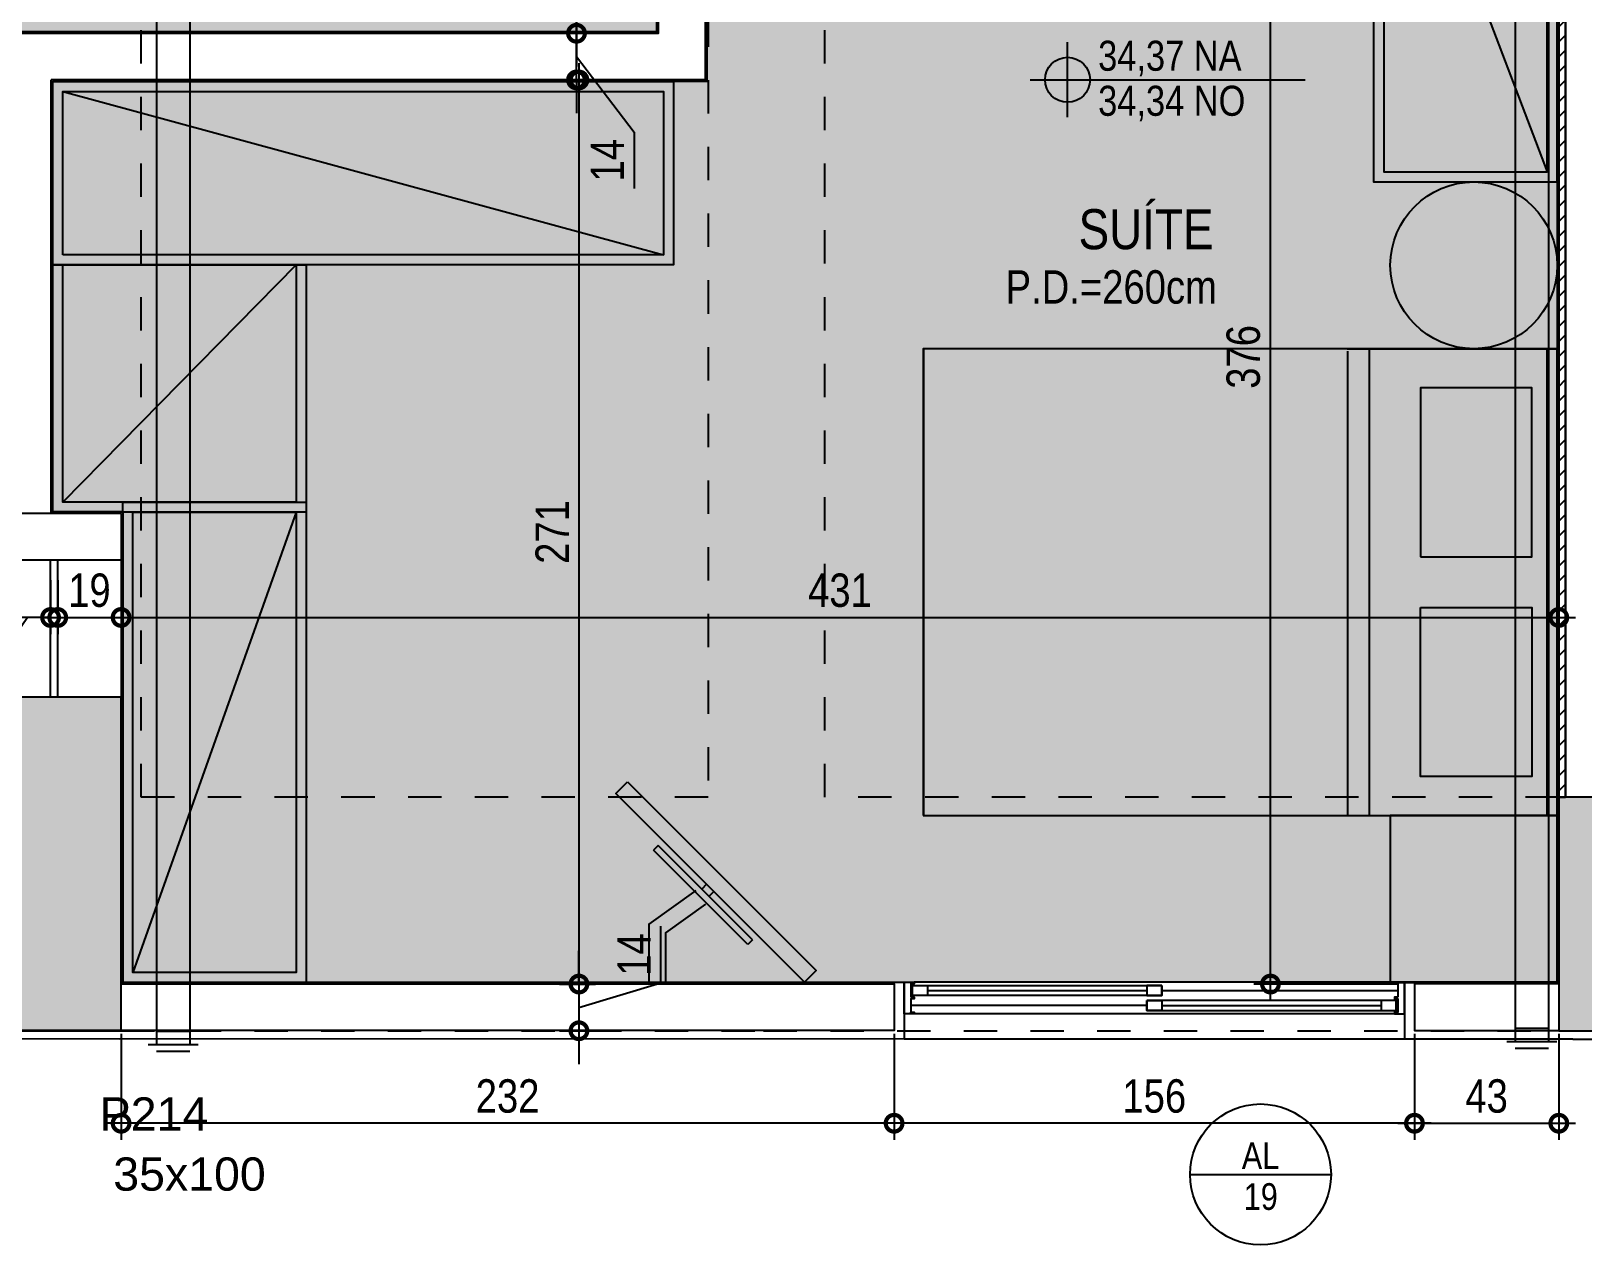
# Model space of a CAD drawing. Header units: metres. Extents: x -23 to 570, y -54 to 184.
# Drawn here: x -4.93 to -0.278, y -3.642 to -0.003 of the extents above; entities that cross this region are included whole.
import ezdxf
from ezdxf.enums import TextEntityAlignment as Align

# ---------------------------------------------------------------- set-up
doc = ezdxf.new("R2010")
doc.units = ezdxf.units.M
doc.header["$PDMODE"] = 35
for name, pattern in [('DASHEDX2', [1.5, 1, -0.5]), ('PUC$0$DASHEDX2', [1.5, 1, -0.5]), ('PUC$0$HIDDEN2', [0.1875, 0.125, -0.0625])]:
    doc.linetypes.add(name, pattern=pattern)
for name, color, linetype in [('1', 232, 'DASHEDX2'), ('12', 232, 'Continuous'), ('4', 2, 'Continuous'), ('9', 232, 'Continuous'), ('ARQ-ALV ACAB', 4, 'Continuous'), ('ARQ-DIM', 2, 'Continuous'), ('ARQ-SIM', 1, 'Continuous'), ('ARQ-TXT', 2, 'Continuous'), ('PUC$0$ARQ-ALV ACAB', 4, 'Continuous'), ('PUC$0$ARQ-ALV OSSO', 5, 'Continuous'), ('PUC$0$ARQ-AUX', 7, 'Continuous'), ('PUC$0$ARQ-AUX1 @ 1', 1, 'Continuous'), ('PUC$0$ARQ-ENCH', 1, 'Continuous'), ('PUC$0$ARQ-MOB', 7, 'Continuous'), ('PUC$0$ARQ-MOB @ 1', 7, 'Continuous'), ('PUC$0$ARQ-PRJ', 7, 'PUC$0$DASHEDX2')]:
    doc.layers.add(name, color=color, linetype=linetype)
doc.layers.add('PUC$0$ARQ-FORRO', color=9, linetype='Continuous', lineweight=5)
doc.styles.add('Adesa', font='ARIALN.TTF')
doc.styles.get("Standard").update_dxf_attribs({"font": 'arial.ttf'})
doc.dimstyles.new('ADESA 1-0050', dxfattribs={"dimtxt": 0.1, "dimasz": 0.1, "dimexe": 0.05, "dimexo": 0.05, "dimgap": 0.03, "dimtad": 1, "dimdec": 1, "dimlfac": 100, "dimzin": 12, "dimtxsty": 'Adesa', "dimblk": 'DOTSMALL', "dimcen": 1, "dimdle": 0.05, "dimclrd": 1, "dimclre": 1, "dimclrt": 256, "dimazin": 3, "dimtm": 1e-09, "dimtfac": 1, "dimtdec": 1, "dimtmove": 1, "dimatfit": 0, "dimldrblk": 'DOTSMALL', "dimfxl": 0.8, "dimtvp": 2, "dimtolj": 1, "dimtzin": 0, "dimarcsym": 0})

# ---------------------------------------------------------------- blocks, each defined once
blk = doc.blocks.new('_DotSmall')
at = {"color": 0, "linetype": 'ByBlock', "const_width": 0.5}
blk.add_lwpolyline([(-0.0625, 0, 1), (0.0625, 0, 1)], format="xyb", close=True, dxfattribs=at)
blk = doc.blocks.new('*D77')
at = {"layer": 'ARQ-DIM', "color": 1, "lineweight": -2, "transparency": 16777216}
for p, q in [((-2.3427, -3.0088), (-2.3427, -3.3273)), ((-0.7827, -3.0088), (-0.7827, -3.3273)), ((-0.7327, -3.2773), (-2.3927, -3.2773))]:
    blk.add_line(p, q, dxfattribs=at)
at = {"layer": 'Defpoints', "color": 0, "transparency": 16777216}
for p in [(-2.3427, -2.9588, 0), (-0.7827, -2.9588, 0), (-2.3427, -3.2773)]:
    blk.add_point(p, dxfattribs=at)
at = {"layer": 'ARQ-DIM', "color": 1, "lineweight": -2, "transparency": 16777216, "xscale": 0.1, "yscale": 0.1, "zscale": 0.1, "rotation": 180}
blk.add_blockref('_DotSmall', (-2.3427, -3.2773), dxfattribs=at)
at = {"layer": 'ARQ-DIM', "color": 1, "lineweight": -2, "transparency": 16777216, "xscale": 0.1, "yscale": 0.1, "zscale": 0.1}
blk.add_blockref('_DotSmall', (-0.7827, -3.2773), dxfattribs=at)
at = {"layer": 'ARQ-DIM', "transparency": 16777216, "insert": (-1.5627, -3.1962), "char_height": 0.1, "attachment_point": 5, "style": 'Adesa'}
blk.add_mtext('\\A1;156', dxfattribs=at)
blk = doc.blocks.new('*D78')
at = {"layer": 'ARQ-DIM', "color": 1, "lineweight": -2, "transparency": 16777216}
for p, q in [((-4.66, -3.0088), (-4.66, -3.3273)), ((-2.3427, -3.0088), (-2.3427, -3.3273)), ((-2.2927, -3.2773), (-4.71, -3.2773))]:
    blk.add_line(p, q, dxfattribs=at)
at = {"layer": 'Defpoints', "color": 0, "transparency": 16777216}
for p in [(-4.66, -2.9588, 0), (-2.3427, -2.9588, 0), (-4.66, -3.2773)]:
    blk.add_point(p, dxfattribs=at)
at = {"layer": 'ARQ-DIM', "color": 1, "lineweight": -2, "transparency": 16777216, "xscale": 0.1, "yscale": 0.1, "zscale": 0.1, "rotation": 180}
blk.add_blockref('_DotSmall', (-4.66, -3.2773), dxfattribs=at)
at = {"layer": 'ARQ-DIM', "color": 1, "lineweight": -2, "transparency": 16777216, "xscale": 0.1, "yscale": 0.1, "zscale": 0.1}
blk.add_blockref('_DotSmall', (-2.3427, -3.2773), dxfattribs=at)
at = {"layer": 'ARQ-DIM', "transparency": 16777216, "insert": (-3.5014, -3.1962), "char_height": 0.1, "attachment_point": 5, "style": 'Adesa'}
blk.add_mtext('\\A1;232', dxfattribs=at)
blk = doc.blocks.new('*D88')
at = {"layer": 'ARQ-DIM', "color": 1, "lineweight": -2, "transparency": 16777216}
for p, q in [((-5.01, -1.6488), (-5.01, -1.8108)), ((-4.8715, -1.6488), (-4.8715, -1.8108)), ((-5.01, -1.7608), (-5.11, -1.7608)), ((-4.9408, -1.7608), (-5.0535, -1.9262)), ((-4.8715, -1.7608), (-5.01, -1.7608)), ((-4.8715, -1.7608), (-5.01, -1.7608)), ((-4.8715, -1.7608), (-4.7715, -1.7608)), ((-5.0535, -1.9262), (-5.223, -1.9262))]:
    blk.add_line(p, q, dxfattribs=at)
at = {"layer": 'Defpoints', "color": 0, "transparency": 16777216}
for p in [(-5.01, -1.5988, 0), (-4.8715, -1.5988, 0), (-5.01, -1.7608)]:
    blk.add_point(p, dxfattribs=at)
at = {"layer": 'ARQ-DIM', "color": 1, "lineweight": -2, "transparency": 16777216, "xscale": 0.1, "yscale": 0.1, "zscale": 0.1}
blk.add_blockref('_DotSmall', (-5.01, -1.7608), dxfattribs=at)
at = {"layer": 'ARQ-DIM', "color": 1, "lineweight": -2, "transparency": 16777216, "xscale": 0.1, "yscale": 0.1, "zscale": 0.1, "rotation": 180}
blk.add_blockref('_DotSmall', (-4.8715, -1.7608), dxfattribs=at)
at = {"layer": 'ARQ-DIM', "transparency": 16777216, "insert": (-5.1382, -1.846), "char_height": 0.1, "attachment_point": 5, "style": 'Adesa'}
blk.add_mtext('\\A1;14', dxfattribs=at)
blk = doc.blocks.new('*D89')
at = {"layer": 'ARQ-DIM', "color": 1, "lineweight": -2, "transparency": 16777216}
for p, q in [((-4.85, -1.6488), (-4.85, -1.8108)), ((-4.66, -1.6488), (-4.66, -1.8108)), ((-4.9, -1.7608), (-4.61, -1.7608))]:
    blk.add_line(p, q, dxfattribs=at)
at = {"layer": 'Defpoints', "color": 0, "transparency": 16777216}
for p in [(-4.85, -1.5988), (-4.66, -1.5988, 0), (-4.66, -1.7608)]:
    blk.add_point(p, dxfattribs=at)
at = {"layer": 'ARQ-DIM', "color": 1, "lineweight": -2, "transparency": 16777216, "xscale": 0.1, "yscale": 0.1, "zscale": 0.1, "rotation": 180}
blk.add_blockref('_DotSmall', (-4.85, -1.7608), dxfattribs=at)
at = {"layer": 'ARQ-DIM', "color": 1, "lineweight": -2, "transparency": 16777216, "xscale": 0.1, "yscale": 0.1, "zscale": 0.1}
blk.add_blockref('_DotSmall', (-4.66, -1.7608), dxfattribs=at)
at = {"layer": 'ARQ-DIM', "transparency": 16777216, "insert": (-4.755, -1.6797), "char_height": 0.1, "attachment_point": 5, "style": 'Adesa'}
blk.add_mtext('\\A1;19', dxfattribs=at)
blk = doc.blocks.new('*D90')
at = {"layer": 'ARQ-DIM', "color": 1, "lineweight": -2, "transparency": 16777216}
for p, q in [((-4.66, -1.6488), (-4.66, -1.8108)), ((-0.35, -1.6488), (-0.35, -1.8108)), ((-4.71, -1.7608), (-0.3, -1.7608))]:
    blk.add_line(p, q, dxfattribs=at)
at = {"layer": 'Defpoints', "color": 0, "transparency": 16777216}
for p in [(-4.66, -1.5988, 0), (-0.35, -1.5988, 0), (-0.35, -1.7608)]:
    blk.add_point(p, dxfattribs=at)
at = {"layer": 'ARQ-DIM', "color": 1, "lineweight": -2, "transparency": 16777216, "xscale": 0.1, "yscale": 0.1, "zscale": 0.1, "rotation": 180}
blk.add_blockref('_DotSmall', (-4.66, -1.7608), dxfattribs=at)
at = {"layer": 'ARQ-DIM', "color": 1, "lineweight": -2, "transparency": 16777216, "xscale": 0.1, "yscale": 0.1, "zscale": 0.1}
blk.add_blockref('_DotSmall', (-0.35, -1.7608), dxfattribs=at)
at = {"layer": 'ARQ-DIM', "transparency": 16777216, "insert": (-2.505, -1.6797), "char_height": 0.1, "attachment_point": 5, "style": 'Adesa'}
blk.add_mtext('\\A1;431', dxfattribs=at)
blk = doc.blocks.new('*D127')
at = {"layer": 'ARQ-DIM', "color": 1, "lineweight": -2, "transparency": 16777216}
for p, q in [((-1.2144, -2.91), (-1.2144, 0.9507)), ((-1.2438, 0.9007), (-1.2644, 0.9007)), ((-0.8327, -2.86), (-1.2644, -2.86))]:
    blk.add_line(p, q, dxfattribs=at)
at = {"layer": 'Defpoints', "color": 0, "transparency": 16777216}
for p in [(-1.2144, 0.9007), (-1.1938, 0.9007, 0), (-0.7827, -2.86, 0)]:
    blk.add_point(p, dxfattribs=at)
at = {"layer": 'ARQ-DIM', "color": 1, "lineweight": -2, "transparency": 16777216, "xscale": 0.1, "yscale": 0.1, "zscale": 0.1}
for p, rotation in [((-1.2144, 0.9007), 90), ((-1.2144, -2.86), 270)]:
    blk.add_blockref('_DotSmall', p, dxfattribs=dict(at, rotation=rotation))
at = {"layer": 'ARQ-DIM', "transparency": 16777216, "insert": (-1.2954, -0.9796), "char_height": 0.1, "attachment_point": 5, "rotation": 90, "style": 'Adesa'}
blk.add_mtext('\\A1;376', dxfattribs=at)
blk = doc.blocks.new('*D130')
at = {"layer": 'ARQ-DIM', "color": 1, "lineweight": -2, "transparency": 16777216}
for p, q in [((-3.4619, 0.0941), (-3.4619, 0.208)), ((-3.2948, 0.0751), (-3.2948, 0.1751)), ((-3.2948, 0.0329), (-3.4619, 0.0941)), ((-3.0288, 0.0751), (-3.3448, 0.0751)), ((-3.2948, 0.0751), (-3.2948, -0.0092)), ((-3.2948, 0.0751), (-3.2948, -0.0092)), ((-3.0988, -0.0092), (-3.3448, -0.0092)), ((-3.2948, -0.0092), (-3.2948, -0.1092))]:
    blk.add_line(p, q, dxfattribs=at)
at = {"layer": 'Defpoints', "color": 0, "transparency": 16777216}
for p in [(-2.9788, 0.0751, 0), (-3.2948, -0.0092), (-3.0488, -0.0092, 0)]:
    blk.add_point(p, dxfattribs=at)
at = {"layer": 'ARQ-DIM', "color": 1, "lineweight": -2, "transparency": 16777216, "xscale": 0.1, "yscale": 0.1, "zscale": 0.1}
for p, rotation in [((-3.2948, 0.0751), 270), ((-3.2948, -0.0092), 90)]:
    blk.add_blockref('_DotSmall', p, dxfattribs=dict(at, rotation=rotation))
at = {"layer": 'ARQ-DIM', "transparency": 16777216, "insert": (-3.5429, 0.151), "char_height": 0.1, "attachment_point": 5, "rotation": 90, "style": 'Adesa'}
blk.add_mtext('\\A1;8', dxfattribs=at)
blk = doc.blocks.new('*D131')
at = {"layer": 'ARQ-DIM', "color": 1, "lineweight": -2, "transparency": 16777216}
for p, q in [((-3.2948, -0.0092), (-3.2948, 0.0908)), ((-3.554, -0.0092), (-3.2448, -0.0092)), ((-3.2948, -0.1492), (-3.2948, -0.0092)), ((-3.2948, -0.1492), (-3.2948, -0.0092)), ((-3.2948, -0.0792), (-3.1221, -0.3054)), ((-3.554, -0.1492), (-3.2448, -0.1492)), ((-3.2948, -0.1492), (-3.2948, -0.2492)), ((-3.1221, -0.3054), (-3.1221, -0.4748))]:
    blk.add_line(p, q, dxfattribs=at)
at = {"layer": 'Defpoints', "color": 0, "transparency": 16777216}
for p in [(-3.604, -0.0092), (-3.2948, -0.0092), (-3.604, -0.1492)]:
    blk.add_point(p, dxfattribs=at)
at = {"layer": 'ARQ-DIM', "color": 1, "lineweight": -2, "transparency": 16777216, "xscale": 0.1, "yscale": 0.1, "zscale": 0.1}
for p, rotation in [((-3.2948, -0.0092), 270), ((-3.2948, -0.1492), 90)]:
    blk.add_blockref('_DotSmall', p, dxfattribs=dict(at, rotation=rotation))
at = {"layer": 'ARQ-DIM', "transparency": 16777216, "insert": (-3.2023, -0.3901), "char_height": 0.1, "attachment_point": 5, "rotation": 90, "style": 'Adesa'}
blk.add_mtext('\\A1;14', dxfattribs=at)
blk = doc.blocks.new('*D132')
at = {"layer": 'ARQ-DIM', "color": 1, "lineweight": -2, "transparency": 16777216}
for p, q in [((-3.2875, -0.0992), (-3.2875, -2.91)), ((-3.554, -0.1492), (-3.2375, -0.1492)), ((-3.3458, -2.86), (-3.2375, -2.86))]:
    blk.add_line(p, q, dxfattribs=at)
at = {"layer": 'Defpoints', "color": 0, "transparency": 16777216}
for p in [(-3.604, -0.1492, 0), (-3.3958, -2.86), (-3.2875, -2.86)]:
    blk.add_point(p, dxfattribs=at)
at = {"layer": 'ARQ-DIM', "color": 1, "lineweight": -2, "transparency": 16777216, "xscale": 0.1, "yscale": 0.1, "zscale": 0.1}
for p, rotation in [((-3.2875, -0.1492), 90), ((-3.2875, -2.86), 270)]:
    blk.add_blockref('_DotSmall', p, dxfattribs=dict(at, rotation=rotation))
at = {"layer": 'ARQ-DIM', "transparency": 16777216, "insert": (-3.3677, -1.5046), "char_height": 0.1, "attachment_point": 5, "rotation": 90, "style": 'Adesa'}
blk.add_mtext('\\A1;271', dxfattribs=at)
blk = doc.blocks.new('*D152')
at = {"layer": 'ARQ-DIM', "color": 1, "lineweight": -2, "transparency": 16777216}
for p, q in [((-0.7827, -3.0088), (-0.7827, -3.3273)), ((-0.35, -3.0088), (-0.35, -3.3273)), ((-0.8327, -3.2773), (-0.3, -3.2773))]:
    blk.add_line(p, q, dxfattribs=at)
at = {"layer": 'Defpoints', "color": 0, "transparency": 16777216}
for p in [(-0.7827, -2.9588, 0), (-0.35, -2.9588, 0), (-0.35, -3.2773)]:
    blk.add_point(p, dxfattribs=at)
at = {"layer": 'ARQ-DIM', "color": 1, "lineweight": -2, "transparency": 16777216, "xscale": 0.1, "yscale": 0.1, "zscale": 0.1, "rotation": 180}
blk.add_blockref('_DotSmall', (-0.7827, -3.2773), dxfattribs=at)
at = {"layer": 'ARQ-DIM', "color": 1, "lineweight": -2, "transparency": 16777216, "xscale": 0.1, "yscale": 0.1, "zscale": 0.1}
blk.add_blockref('_DotSmall', (-0.35, -3.2773), dxfattribs=at)
at = {"layer": 'ARQ-DIM', "transparency": 16777216, "insert": (-0.5664, -3.1962), "char_height": 0.1, "attachment_point": 5, "style": 'Adesa'}
blk.add_mtext('\\A1;43', dxfattribs=at)
blk = doc.blocks.new('*D753')
at = {"layer": 'ARQ-DIM', "color": 1, "lineweight": -2, "transparency": 16777216}
for p, q in [((-3.0419, -2.8563), (-3.0419, -2.6868)), ((-3.2875, -2.86), (-3.2875, -2.76)), ((-3.3458, -2.86), (-3.2375, -2.86)), ((-3.2875, -2.93), (-3.0419, -2.8563)), ((-3.2875, -2.86), (-3.2875, -3)), ((-3.2875, -2.86), (-3.2875, -3)), ((-3.3458, -3), (-3.2375, -3)), ((-3.2875, -3), (-3.2875, -3.1))]:
    blk.add_line(p, q, dxfattribs=at)
at = {"layer": 'Defpoints', "color": 0, "transparency": 16777216}
for p in [(-3.3958, -2.86), (-3.3958, -3, 0), (-3.2875, -3)]:
    blk.add_point(p, dxfattribs=at)
at = {"layer": 'ARQ-DIM', "color": 1, "lineweight": -2, "transparency": 16777216, "xscale": 0.1, "yscale": 0.1, "zscale": 0.1}
for p, rotation in [((-3.2875, -2.86), 270), ((-3.2875, -3), 90)]:
    blk.add_blockref('_DotSmall', p, dxfattribs=dict(at, rotation=rotation))
at = {"layer": 'ARQ-DIM', "transparency": 16777216, "insert": (-3.1221, -2.7716), "char_height": 0.1, "attachment_point": 5, "rotation": 90, "style": 'Adesa'}
blk.add_mtext('\\A1;14', dxfattribs=at)
blk = doc.blocks.new('NipAcOs')
at = {"layer": 'ARQ-SIM'}
h = blk.add_hatch(color=256, dxfattribs=at)
h.dxf.hatch_style = 1
h.paths.add_polyline_path([(0, 0.15, 0.414214), (-0.15, 0), (0, 0)])
h.paths.add_polyline_path([(0.15, 0), (0, 0), (0, -0.15, 0.414214)])
for p, q in [((0, -0.25), (0, 0.25)), ((-0.25, 0), (0.15, 0)), ((0.15, 0), (1.583, 0))]:
    blk.add_line(p, q, dxfattribs=at)
blk.add_circle((0, 0), 0.15, dxfattribs=at)
at = {"style": 'Adesa'}
for p in [(0.204, 0.06), (0.204, -0.24)]:
    blk.add_attdef('000,00', p, '', height=0.2, dxfattribs=at)
blk = doc.blocks.new('TIPO COTA$0$Chamada_planta')
at = {"layer": 'ARQ-SIM'}
blk.add_line((-1.409, 0), (1.409, 0), dxfattribs=at)
blk.add_circle((0, 0), 1.409, dxfattribs=at)
at = {"layer": 'ARQ-SIM', "color": 2, "style": 'Adesa'}
for tag, p in [('NUMERO', (0, 0.234)), ('C.D.', (0, -0.272))]:
    blk.add_attdef(tag, text='', height=0.5, dxfattribs=at).set_placement(p, align=Align.MIDDLE_CENTER)
blk = doc.blocks.new('*U2429')
at = {"color": 0, "linetype": 'ByBlock', "ltscale": 0.5}
for points in [[(0.02, -0.045), (0.03, -0.045), (0.03, -0.05), (0.02, -0.05), (0.02, -0.09), (0.03, -0.09), (0.03, -0.095), (0.02, -0.095), (0.02, -0.09), (0.03, -0.09), (0.03, -0.095), (0, -0.095), (0, 0), (0.03, 0), (0.03, -0.005), (0.02, -0.005), (0.02, -0.045)], [(1.48, -0.045), (1.47, -0.045), (1.47, -0.05), (1.48, -0.05), (1.48, -0.09), (1.47, -0.09), (1.47, -0.095), (1.48, -0.095), (1.48, -0.09), (1.47, -0.09), (1.47, -0.095), (1.5, -0.095), (1.5, 0), (1.47, 0), (1.47, -0.005), (1.48, -0.005), (1.48, -0.045)], [(0.025, -0.01), (0.07, -0.01), (0.07, -0.04), (0.025, -0.04)], [(0.7725, -0.01), (0.7275, -0.01), (0.7275, -0.04), (0.7725, -0.04)], [(0.7275, -0.055), (0.7725, -0.055), (0.7725, -0.085), (0.7275, -0.085)], [(1.475, -0.055), (1.43, -0.055), (1.43, -0.085), (1.475, -0.085)]]:
    blk.add_lwpolyline(points, close=True, dxfattribs=at)
at = {"color": 8, "linetype": 'ByBlock', "ltscale": 0.5}
for points in [[(1.47, 0), (0.03, 0)], [(0.7725, -0.025), (1.48, -0.025)], [(0.7275, -0.07), (0.02, -0.07)], [(1.47, -0.095), (0.03, -0.095)]]:
    blk.add_lwpolyline(points, dxfattribs=at)
at = {"color": 7, "linetype": 'ByBlock', "ltscale": 0.5}
for points in [[(0.7725, -0.01), (0.7725, -0.04), (0.025, -0.04), (0.025, -0.01)], [(0.7275, -0.055), (0.7275, -0.085), (1.475, -0.085), (1.475, -0.055)]]:
    blk.add_lwpolyline(points, close=True, dxfattribs=at)
for points in [[(0.07, -0.025), (0.7275, -0.025)], [(0.7725, -0.07), (1.43, -0.07)]]:
    blk.add_lwpolyline(points, dxfattribs=at)
blk = doc.blocks.new('PUC$0$pl apto tipo 4 puc')
at = {"layer": 'PUC$0$ARQ-ENCH'}
h = blk.add_hatch(dxfattribs=at)
h.set_pattern_fill('ANSI31', color=256, scale=0.01, angle=-180)
h.set_pattern_definition([(225, (0.001782, 0.00119), (0.02245064, -0.02245064), [])])
h.paths.add_polyline_path([(0.3518, 2.3012), (0.3318, 2.3012), (0.3318, -0.8988), (0.3518, -0.8988)])
at = {"layer": 'PUC$0$ARQ-ALV ACAB'}
for points in [[(0.3668, -1.0538), (2.1856, -1.0538), (2.1856, -0.8938), (0.3568, -0.8938), (0.3568, 2.2962), (0.3568, 2.2962), (0.3568, 2.8562), (0.8145, 2.8562), (0.8145, 3.0262), (0.3093, 3.0262)], [(4.6568, 2.8562), (2.3145, 2.8562), (2.3145, 3.0262), (4.6663, 3.0274)], [(4.6663, 3.0274), (5.0368, 3.0262), (5.0368, 1.6162), (5.9381, 1.6162), (5.9381, 1.4462), (5.0168, 1.4459), (5.0168, 0.0059), (3.0556, 0.0062), (3.0556, -0.0782), (2.9056, -0.0782), (2.9056, 0.1562), (4.8668, 0.1559)], [(4.6568, 1.4461), (4.8665, 1.4459)]]:
    blk.add_lwpolyline(points, dxfattribs=at)
at = {"layer": 'PUC$0$ARQ-ALV ACAB', "elevation": 0}
for points in [[(4.6568, 1.4461), (4.6568, 1.6012), (4.6568, 2.8562)], [(4.8665, 1.4459), (4.8668, 0.1559)]]:
    blk.add_lwpolyline(points, dxfattribs=at)
at = {"layer": 'PUC$0$ARQ-ALV OSSO'}
for points in [[(2.1806, -1.0388), (2.1806, -0.8988), (0.3318, -0.8988), (0.3318, 2.3012), (0.3518, 2.3012), (0.3518, 2.8612), (0.7845, 2.8612), (0.7845, 3.0012), (0.3518, 3.0012)], [(4.6618, 2.8612), (2.3445, 2.8612), (2.3445, 3.0012), (4.6613, 3.0012)], [(4.6613, 3.0012), (5.0118, 3.0012), (5.0118, 1.5912), (5.0118, 1.5912), (5.9081, 1.5912), (5.9081, 1.4512), (5.0118, 1.4509), (5.0118, 0.0109), (3.0506, 0.0112), (3.0506, -0.0732), (2.9106, -0.0732), (2.9106, 0.1512), (4.8718, 0.1509)], [(4.8518, 2.0012), (4.8518, 1.5912)], [(4.8733, 2.0012), (4.8733, 1.5912)], [(4.6618, 1.5912), (5.0118, 1.5912)]]:
    blk.add_lwpolyline(points, dxfattribs=at)
at = {"layer": 'PUC$0$ARQ-ALV OSSO', "elevation": 0}
for points in [[(4.6618, 1.4512), (4.6618, 1.6012), (4.6618, 2.8612)], [(4.6618, 1.4512), (5.0118, 1.4509)], [(4.8718, 1.4512), (4.8718, 0.1509)]]:
    blk.add_lwpolyline(points, dxfattribs=at)
at = {"layer": 'PUC$0$ARQ-AUX'}
blk.add_lwpolyline([(2.3145, 3.0262), (0.8145, 3.0262)], dxfattribs=at)
at = {"layer": 'PUC$0$ARQ-ENCH'}
blk.add_lwpolyline([(0.3518, 2.3012), (0.3318, 2.3012), (0.3318, -0.8988), (0.3518, -0.8988)], close=True, dxfattribs=at)
at = {"layer": 'PUC$0$ARQ-AUX1 @ 1', "rotation": 180}
blk.add_blockref('*U2429', (2.3145, 2.8562, 0), dxfattribs=at)
blk = doc.blocks.new('PUC$0$ARQ-MOB-CAMA CASAL')
at = {"layer": 'PUC$0$ARQ-MOB'}
for p, q in [((-0.7, -0.6292), (-0.7, 0)), ((-0.7, 0), (0.7, 0)), ((0.7, -0.6291), (0.7, 0)), ((0.7, -0.03), (-0.7, -0.03)), ((0.7, -0.5621), (-0.7, -0.562)), ((0.7, -0.6273), (-0.693, -0.6273)), ((-0.6992, -0.8531), (-0.6987, -0.8534)), ((-0.675, -1.9), (0.675, -1.9))]:
    blk.add_line(p, q, dxfattribs=at)
at = {"layer": 'PUC$0$ARQ-MOB', "flags": 128}
for points in [[(0.7, -1.9), (0.7, 0), (-0.7, 0), (-0.7, -1.9)], [(0.7, -1.9001), (0.7, -0.0001), (-0.7, -0.0001), (-0.7, -1.9001)], [(-0.0756, -0.4095), (-0.0756, -0.0762), (-0.5831, -0.0762), (-0.5831, -0.4095)], [(-0.0756, -0.4096), (-0.0756, -0.0763), (-0.5831, -0.0763), (-0.5831, -0.4096)], [(0.0756, -0.4095), (0.0756, -0.0762), (0.5831, -0.0762), (0.5831, -0.4095)], [(0.0756, -0.4096), (0.0756, -0.0763), (0.5831, -0.0763), (0.5831, -0.4096)]]:
    blk.add_lwpolyline(points, close=True, dxfattribs=at)
at = {"layer": 'PUC$0$ARQ-MOB'}
blk.add_lwpolyline([(0.7, -0.5001), (1.2, -0.5001), (1.2, -0.0001), (0.7, -0.0001)], close=True, dxfattribs=at)
blk.add_circle((-0.95, -0.25), 0.25, dxfattribs=at)
blk = doc.blocks.new('*U2547')
at = {"flags": 128}
for points in [[(1.3508, 0), (1.3508, 0.55), (0, 0.55), (0, 0)], [(1.3208, 0.03), (1.3208, 0.52), (0.03, 0.52), (0.03, 0.03)]]:
    blk.add_lwpolyline(points, close=True, dxfattribs=at)
blk.add_lwpolyline([(1.3208, 0.52), (0.03, 0.03)], dxfattribs=at)
blk = doc.blocks.new('*U2474')
at = {"flags": 128}
for points in [[(1.4403, 0), (1.4403, 0.55), (0, 0.55), (0, 0)], [(1.4103, 0.03), (1.4103, 0.52), (0.03, 0.52), (0.03, 0.03)]]:
    blk.add_lwpolyline(points, close=True, dxfattribs=at)
blk.add_lwpolyline([(1.4103, 0.52), (0.03, 0.03)], dxfattribs=at)
blk = doc.blocks.new('*U2475')
at = {"flags": 128}
for points in [[(1.8611, 0), (1.8611, 0.55), (0, 0.55), (0, 0)], [(1.8311, 0.03), (1.8311, 0.52), (0.03, 0.52), (0.03, 0.03)]]:
    blk.add_lwpolyline(points, close=True, dxfattribs=at)
blk.add_lwpolyline([(1.8311, 0.52), (0.03, 0.03)], dxfattribs=at)
blk = doc.blocks.new('PUC$0$layout puc 2')
at = {"flags": 128}
for points in [[(-4.5099, 2.1516), (-3.75, 2.1516), (-3.7498, 1.4103), (-4.5096, 1.4103)], [(-4.4799, 2.1516), (-3.78, 2.1516), (-3.7798, 1.4403), (-4.4796, 1.4403)]]:
    blk.add_lwpolyline(points, close=True, dxfattribs=at)
blk.add_lwpolyline([(-3.78, 2.1516), (-4.4796, 1.4403)], dxfattribs=at)
at = {"layer": 'PUC$0$ARQ-MOB'}
for name, p, rotation in [('*U2547', (0, 2.4), 90.00138197641562), ('PUC$0$ARQ-MOB-CAMA CASAL', (0, 1.2), 270.0013819764157)]:
    blk.add_blockref(name, p, dxfattribs=dict(at, rotation=rotation))
at = {"layer": 'PUC$0$ARQ-MOB', "xscale": -1}
blk.add_blockref('*U2475', (-2.6489, 2.1516, 0), dxfattribs=at)
at = {"layer": 'PUC$0$ARQ-MOB', "xscale": -1, "rotation": 270}
blk.add_blockref('*U2474', (-4.3, 0), dxfattribs=at)
blk = doc.blocks.new('*U2466')
for p, q in [((-0.2, -0.02), (-0.2, 0)), ((0.2, -0.02), (0.2, 0)), ((-0.015, -0.04), (-0.015, -0.02)), ((0.015, -0.04), (0.015, -0.02))]:
    blk.add_line(p, q)
for points in [[(0.2, 0), (-0.2, 0)], [(0.2, -0.02), (-0.2, -0.02)]]:
    blk.add_lwpolyline(points)
blk.add_lwpolyline([(-0.4, -0.09), (0.4, -0.09), (0.4, -0.04), (-0.4, -0.04)], close=True)
blk = doc.blocks.new('PUC$0$pl forro 2')
at = {"layer": 'PUC$0$ARQ-FORRO'}
h = blk.add_hatch(color=256, dxfattribs=at)
h.dxf.hatch_style = 1
h.paths.add_polyline_path([(-5.005, -1.705), (-3.2113, -1.705), (-3.2113, -0.775), (-3.0613, -0.775), (-3.0613, -2.385), (-0.005, -2.3848), (-0.005, -0.9447), (1.9562, -0.945), (1.9562, -0.045), (-0.005, -0.045), (-0.005, 1.3643), (-1.9663, 1.3643), (-1.9663, 0.965), (-5.005, 0.965)])
h = blk.add_hatch(color=256, dxfattribs=at)
h.dxf.hatch_style = 1
h.paths.add_polyline_path([(4.655, -3.795), (0.355, -3.795), (0.355, -2.3849), (0.1453, -2.3848), (0.145, -1.0947), (2.1062, -1.095), (2.1062, -0.045), (4.655, -0.045)])
for points in [[(-5.005, -1.705), (-3.2113, -1.705), (-3.2113, -0.775), (-3.0613, -0.775), (-3.0613, -2.385), (-0.005, -2.3848), (-0.005, -0.9447), (1.9562, -0.945), (1.9562, -0.045), (-0.005, -0.045), (-0.005, 1.3643), (-1.9663, 1.3643), (-1.9663, 0.965), (-5.005, 0.965)], [(4.655, -3.795), (0.355, -3.795), (0.355, -2.3849), (0.1453, -2.3848), (0.145, -1.0947), (2.1062, -1.095), (2.1062, -0.045), (4.655, -0.045)]]:
    blk.add_lwpolyline(points, close=True, dxfattribs=at)
blk = doc.blocks.new('PUC$0$E2')
at = {"layer": 'PUC$0$ARQ-PRJ'}
for p, q in [((305.3871, -368.5577), (305.5371, -368.5577)), ((305.4121, -368.5377), (305.5121, -368.5377)), ((305.4121, -368.5977), (305.4121, -368.5577)), ((305.5121, -368.5977), (305.5121, -368.5577)), ((305.4121, -368.5977), (305.5121, -368.5977))]:
    blk.add_line(p, q, dxfattribs=at)
blk = doc.blocks.new('PUC$0$E3')
for p, q in [((302.2155, -376.0693), (302.3155, -376.0693)), ((302.3155, -376.1693), (302.3155, -376.0693)), ((302.2155, -376.1693), (302.3155, -376.1693))]:
    blk.add_line(p, q)
at = {"linetype": 'PUC$0$HIDDEN2', "ltscale": 0.1}
blk.add_circle((302.2598, -376.075), 0.00202, dxfattribs=at)
for radius, start, end in [(0.0718, 44.1572, 315.8498), (0.0702, 45.4504, 314.5569), (0.05, 90, 270)]:
    blk.add_arc((302.2155, -376.1193), radius, start, end)
blk.add_arc((302.2155, -376.1193), 0.05, 270, 90, dxfattribs=at)
at = {"linetype": 'PUC$0$HIDDEN2', "ltscale": 0.2}
for radius, start, end in [(0.0702, 314.5569, 45.4504), (0.0718, 315.8498, 44.1572)]:
    blk.add_arc((302.2155, -376.1193), radius, start, end, dxfattribs=at)
blk = doc.blocks.new('PUC$0$A$C7fa1a06e')
at = {"layer": 'PUC$0$ARQ-PRJ', "linetype": 'PUC$0$HIDDEN2', "ltscale": 50}
for p, q in [((-3.1482, 0.2507), (-4.1292, -0.3156)), ((-1.2134, 0.2507), (-0.1054, -0.3889)), ((-3.0986, 0.1639), (-4.0792, -0.4022)), ((-1.263, 0.1639), (-0.1554, -0.4755)), ((-4.2042, -0.4455, 0), (-4.2042, -4.8525, 0)), ((-4.1042, -0.4455), (-4.1042, -4.8525)), ((-0.1304, -0.5188), (-0.1304, -4.8419, 0)), ((-0.0304, -0.5188), (-0.0304, -4.8419, 0))]:
    blk.add_line(p, q, dxfattribs=at)
for centre, radius, start, end in [((-4.0542, -0.4455), 0.15, 120, 180), ((-4.0542, -0.4455), 0.05, 120, 180), ((-0.1804, -0.5188), 0.15, 360, 60), ((-0.1804, -0.5188), 0.05, 360, 60)]:
    blk.add_arc(centre, radius, start, end, dxfattribs=at)
at = {"layer": 'PUC$0$ARQ-PRJ', "linetype": 'PUC$0$HIDDEN2', "ltscale": 50, "rotation": 209.9999999999999}
blk.add_blockref('PUC$0$E3', (446.7493, -174.3637), dxfattribs=at)
at = {"layer": 'PUC$0$ARQ-PRJ', "linetype": 'PUC$0$HIDDEN2', "ltscale": 0.5, "xscale": -1, "rotation": 150}
blk.add_blockref('PUC$0$E3', (-451.1109, -174.3637), dxfattribs=at)
at = {"layer": 'PUC$0$ARQ-PRJ', "rotation": 180}
blk.add_blockref('PUC$0$E2', (301.3079, -373.4503, 0), dxfattribs=at)
at = {"layer": 'PUC$0$ARQ-PRJ', "xscale": -1, "rotation": 180}
blk.add_blockref('PUC$0$E2', (-305.5425, -373.4396, 0), dxfattribs=at)
blk = doc.blocks.new('PUC')
at = {"layer": 'PUC$0$ARQ-MOB'}
for points in [[(-2.9368, -2.5794), (-3.0778, -2.6803), (-3.0778, -2.8543)], [(-2.9077, -2.62), (-3.0278, -2.706), (-3.0278, -2.8543)]]:
    blk.add_lwpolyline(points, dxfattribs=at)
blk.add_blockref('PUC$0$A$C7fa1a06e', (-0.35, 1.85))
at = {"layer": 'PUC$0$ARQ-ALV OSSO', "color": 6, "rotation": 180}
blk.add_blockref('PUC$0$pl apto tipo 4 puc', (0.0018, 0.0019), dxfattribs=at)
at = {"layer": 'PUC$0$ARQ-FORRO'}
blk.add_blockref('PUC$0$pl forro 2', (-5.01, 0.9408), dxfattribs=at)
at = {"layer": 'PUC$0$ARQ-MOB', "color": 6}
blk.add_blockref('PUC$0$layout puc 2', (-0.355, -2.855, 0), dxfattribs=at)
at = {"layer": 'PUC$0$ARQ-MOB @ 1', "xscale": -1, "rotation": 135.0000000000002}
blk.add_blockref('*U2466', (-2.9223, -2.5997), dxfattribs=at)
blk = doc.blocks.new('est-lo-07-6sb-r00')
at = {"layer": '4'}
h = blk.add_hatch(color=8, dxfattribs=at)
h.dxf.hatch_style = 1
h.paths.add_polyline_path([(213.004314, 592.98646), (232.004314, 592.98646), (232.004314, 743.98646), (213.004314, 743.98646)], flags=17)
h.paths.add_polyline_path([(517.003016, 942.98646), (353.003016, 942.98646), (353.003016, 923.986062), (498.003016, 923.986062), (498.003016, 465.008359), (498.003039, 465.008359), (498.003039, 450.008359), (498.003039, 395.98646), (517.003016, 395.98646)])
h.paths.add_polyline_path([(3672.003309, 253.001099), (3672.003309, 388.001099), (3637.003309, 388.001099), (3637.003309, 253.001099)])
h.paths.add_polyline_path([(3637.003309, 942.98646), (3637.003194, 872.98646), (3653.003309, 872.98646), (3653.003309, 599.001099), (3637.003309, 599.001099), (3637.003309, 539.001099), (3672.003309, 539.001099), (3672.003309, 942.98646)])
h.paths.add_polyline_path([(3672.003424, 102.001099), (3637.003309, 102.001099), (3637.003309, 42.001099), (3653.003307, 42.001099), (3653.003307, -229.998901), (3637.003309, -229.998901), (3637.003309, -299.998901), (3672.003424, -299.998901)])
h.paths.add_polyline_path([(3075.003309, -299.999844), (3110.003309, -299.999844), (3110.003309, -199.999844), (3075.003309, -199.999844)])
h.paths.add_polyline_path([(3075.003309, 270.500177), (3110.003309, 270.500177), (3110.003309, 370.500177), (3075.003309, 370.500177)])
h.paths.add_polyline_path([(520.003309, 942.98646), (520.003309, 395.98646), (555.003309, 395.98646), (555.003309, 451.98646), (539.003309, 451.98646), (539.003309, 872.98646), (555.003309, 872.98646), (555.003309, 942.98646)])
h.paths.add_polyline_path([(-2102.995138, 253.000177), (-2102.995138, 388.000177), (-2137.995138, 388.000177), (-2137.995138, 253.000177)])
h.paths.add_polyline_path([(-2137.995138, 101.999935), (-2137.995138, -299.999844), (-2102.995138, -299.999844), (-2102.995138, -229.999844), (-2118.995138, -229.999844), (-2118.995138, 41.999935), (-2102.995138, 41.999935), (-2102.995138, 101.999935)])
h.paths.add_polyline_path([(-2137.995141, 942.98646), (-2137.995141, 538.988972), (-2102.995141, 538.988972), (-2102.995141, 598.988972), (-2118.995141, 598.988972), (-2118.995141, 872.98646), (-2102.995141, 872.98646), (-2102.995141, 942.98646)])
h.paths.add_polyline_path([(520.003309, 245.003526), (520.003309, -299.999844), (555.003309, -299.999844), (555.003309, -229.999844), (539.003309, -229.999844), (539.003309, 185.003526), (555.003309, 185.003526), (555.003309, 245.003526)])
h.paths.add_polyline_path([(-34.995574, 942.98646), (-34.995574, 872.98646), (-18.995574, 872.98646), (-18.995574, 455.98646), (-34.995574, 455.98646), (-34.995574, 395.98646), (232.004426, 395.98646), (232.004426, 481.98646), (213.004426, 481.98646), (213.004426, 414.98646), (0.004426, 414.98646), (0.004426, 923.98646), (213.004426, 923.98646), (213.004426, 854.98646), (232.004426, 854.98646), (232.004426, 923.98646), (252.004426, 923.98646), (252.004426, 942.98646)])
h.paths.add_polyline_path([(3075.003309, 842.98646), (3110.003309, 842.98646), (3110.003309, 942.98646), (3075.003309, 942.98646)])
h.paths.add_polyline_path([(2530.003309, -299.999844), (2570.003309, -299.999844), (2570.003309, -199.999844), (2530.003309, -199.999844)])
h.paths.add_polyline_path([(2530.003309, 145.003526), (2570.003309, 145.003526), (2570.003309, 245.003526), (2530.003309, 245.003526)])
h.paths.add_polyline_path([(2530.003309, 395.98646), (2570.003309, 395.98646), (2570.003309, 495.98646), (2530.003309, 495.98646)])
h.paths.add_polyline_path([(2530.003309, 842.98646), (2570.003309, 842.98646), (2570.003309, 942.98646), (2530.003309, 942.98646)])
h.paths.add_polyline_path([(1995.003309, -299.999844), (2030.003309, -299.999844), (2030.003309, -199.999844), (1995.003309, -199.999844)])
h.paths.add_polyline_path([(1995.003309, 145.003526), (2030.003309, 145.003526), (2030.003309, 245.003526), (1995.003309, 245.003526)])
h.paths.add_polyline_path([(1995.003309, 395.98646), (2030.003309, 395.98646), (2030.003309, 495.98646), (1995.003309, 495.98646)])
h.paths.add_polyline_path([(1995.003309, 842.98646), (2030.003309, 842.98646), (2030.003309, 942.98646), (1995.003309, 942.98646)])
h.paths.add_polyline_path([(1460.003309, -299.999844), (1495.003309, -299.999844), (1495.003309, -199.999844), (1460.003309, -199.999844)])
h.paths.add_polyline_path([(1460.003309, 145.003526), (1495.003309, 145.003526), (1495.003309, 245.003526), (1460.003309, 245.003526)])
h.paths.add_polyline_path([(1460.176641, 395.98646), (1495.176641, 395.98646), (1495.176641, 495.98646), (1460.176641, 495.98646)])
h.paths.add_polyline_path([(1460.003309, 842.98646), (1495.003309, 842.98646), (1495.003309, 942.98646), (1460.003309, 942.98646)])
h.paths.add_polyline_path([(925.003309, -299.999844), (960.003309, -299.999844), (960.003309, -199.999844), (925.003309, -199.999844)])
h.paths.add_polyline_path([(925.003309, 145.003526), (960.003309, 145.003526), (960.003309, 245.003526), (925.003309, 245.003526)])
h.paths.add_polyline_path([(925.003309, 395.98646), (960.003309, 395.98646), (960.003309, 495.98646), (925.003309, 495.98646)])
h.paths.add_polyline_path([(925.003309, 842.98646), (960.003309, 842.98646), (960.003309, 942.98646), (925.003309, 942.98646)])
h.paths.add_polyline_path([(-1582.999721, -299.999844), (-1547.999721, -299.999844), (-1547.999721, -199.999844), (-1582.999721, -199.999844)])
h.paths.add_polyline_path([(-500.999721, -299.999844), (-465.999721, -299.999844), (-465.999721, -199.999844), (-500.999721, -199.999844)])
h.paths.add_polyline_path([(-1042.999721, -299.999844), (-1002.999721, -299.999844), (-1002.999721, -199.999844), (-1042.999721, -199.999844)])
h.paths.add_polyline_path([(-500.999721, 145.003526), (-465.999721, 145.003526), (-465.999721, 245.003526), (-500.999721, 245.003526)])
h.paths.add_polyline_path([(-1042.999721, 145.003526), (-1002.999721, 145.003526), (-1002.999721, 245.003526), (-1042.999721, 245.003526)])
h.paths.add_polyline_path([(-500.999721, 395.98646), (-465.999721, 395.98646), (-465.999721, 495.98646), (-500.999721, 495.98646)])
h.paths.add_polyline_path([(-1042.999721, 395.98646), (-1002.999721, 395.98646), (-1002.999721, 495.98646), (-1042.999721, 495.98646)])
h.paths.add_polyline_path([(-1582.999721, 270.500177), (-1547.999721, 270.500177), (-1547.999721, 370.500177), (-1582.999721, 370.500177)])
h.paths.add_polyline_path([(-500.999721, 842.98646), (-465.999721, 842.98646), (-465.999721, 942.98646), (-500.999721, 942.98646)])
h.paths.add_polyline_path([(-1042.999721, 842.98646), (-1002.999721, 842.98646), (-1002.999721, 942.98646), (-1042.999721, 942.98646)])
h.paths.add_polyline_path([(-1582.999721, 842.98646), (-1547.999721, 842.98646), (-1547.999721, 942.98646), (-1582.999721, 942.98646)])
h.paths.add_polyline_path([(-35, 245.003526), (-35, 185.003526), (-19, 185.003526), (-19, -230), (-35, -230), (-35, -300), (517, -300), (517, 245), (498, 245), (498, -281), (0, -281), (0, -19), (255, -19), (255, 245.003526), (178.5, 245.003526), (178.5, 226.003526), (236, 226.003526), (236, 0), (0, 0), (0, 226.003526), (57.5, 226.003526), (57.5, 245.003526)])
at = {"layer": '1'}
for p, q in [((-459.999721, -229.999844), (-459.999721, 185.003526)), ((-289.985237, -229.999844), (-459.999721, -229.999844))]:
    blk.add_line(p, q, dxfattribs=at)
for points in [[(-289.985237, 185.003526), (-289.985237, -229.999844)], [(-254.985237, -229.999844), (-254.985237, 185.003526)], [(-34.999721, -229.999844), (-254.985237, -229.999844)], [(-465.999721, -299.999844), (-273.377168, -299.999844)], [(-273.377168, -299.999844), (-35, -299.999844)]]:
    blk.add_lwpolyline(points, dxfattribs=at)
at = {"layer": '4', "linetype": 'Continuous'}
for points in [[(-35, 245.003526), (-35, 185.003526), (-19, 185.003526), (-19, -230), (-35, -230), (-35, -300), (517, -300), (517, 245), (498, 245), (498, -281), (0, -281), (0, -19), (255, -19), (255, 245.003526), (178.5, 245.003526), (178.5, 226.003526), (236, 226.003526), (236, 0), (0, 0), (0, 226.003526), (57.5, 226.003526), (57.5, 245.003526), (-35, 245.003526)], [(-500.999721, -299.999844), (-465.999721, -299.999844), (-465.999721, -199.999844), (-500.999721, -199.999844), (-500.999721, -299.999844)]]:
    blk.add_lwpolyline(points, dxfattribs=at)
at = {"layer": '12', "linetype": 'Continuous'}
blk.add_text('35x100', height=9.975, dxfattribs=at).set_placement((-468.354183, -347.949555))
at = {"layer": '9', "linetype": 'Continuous'}
blk.add_text('P214', height=10, dxfattribs=at).set_placement((-472.444066, -329.964254))

msp = doc.modelspace()

# ---------------------------------------------------------------- linework, layer by layer
at = {"layer": 'ARQ-ALV ACAB', "elevation": 0}
msp.add_lwpolyline([(-0.3075, -3.025), (-0.075, -3.025)], dxfattribs=at)

# ---------------------------------------------------------------- block references
msp.add_blockref('PUC', (0, 0))
at = {"linetype": 'Continuous', "xscale": 0.01, "yscale": 0.01, "zscale": 0.01}
msp.add_blockref('est-lo-07-6sb-r00', (0, 0), dxfattribs=at)
at = {"layer": 'ARQ-SIM'}
ref = msp.add_blockref('NipAcOs', (-1.8227, -0.1486, 0), dxfattribs=dict(at, xscale=0.45, yscale=0.45, zscale=0.45))
ref.add_attrib('000,00', '34,34 NO', (-1.7309, -0.2566, 0), dxfattribs={"layer": '0', "color": 2, "height": 0.09, "style": 'Adesa'})
ref.add_attrib('000,00', '34,37 NA', (-1.7309, -0.1216, 0), dxfattribs={"layer": '0', "color": 2, "height": 0.09, "style": 'Adesa'})
ref = msp.add_blockref('TIPO COTA$0$Chamada_planta', (-1.2442, -3.4309), dxfattribs=dict(at, xscale=0.15, yscale=0.15, zscale=0.15))
ref.add_attrib('NUMERO', 'AL', dxfattribs={"color": 2, "height": 0.08, "style": 'Adesa'}).set_placement((-1.2442, -3.3746), align=Align.MIDDLE_CENTER)
ref.add_attrib('C.D.', '19', dxfattribs={"color": 2, "height": 0.08, "style": 'Adesa'}).set_placement((-1.2434, -3.497), align=Align.MIDDLE_CENTER)

# ---------------------------------------------------------------- texts
at = {"layer": 'ARQ-TXT', "style": 'Adesa'}
for s, height, p in [('SUÍTE', 0.12, (-1.5873, -0.5819, 0)), ('P.D.=260cm', 0.1, (-1.6917, -0.7698, 0))]:
    msp.add_text(s, height=height, dxfattribs=at).set_placement(p, align=Align.MIDDLE)

# ---------------------------------------------------------------- dimensions: what is measured, and where the dimension line sits
at = {"layer": 'ARQ-DIM'}
for base, p1, p2, angle, picture, middle in [((-1.2144, 0.9007, 0), (-0.7827, -2.86, 0), (-1.1938, 0.9007), 270, '*D127', (-1.2954, -0.9796, 0)), ((-3.2875, -2.86), (-3.604, -0.1492, 0), (-3.3958, -2.86), 270, '*D132', (-3.3677, -1.5046)), ((-4.66, -3.2773), (-2.3427, -2.9588, 0), (-4.66, -2.9588, 0), 180, '*D78', (-3.5014, -3.1962))]:
    dim = msp.add_linear_dim(base=base, p1=p1, p2=p2, angle=angle, dimstyle='ADESA 1-0050', override={"dimdec": 0}, dxfattribs=at)
    dim.commit()
    dim.dimension.update_dxf_attribs({"geometry": picture, "text_midpoint": middle})
dim = msp.add_linear_dim(base=(-3.2948, -0.0092), p1=(-2.9788, 0.0751, 0), p2=(-3.0488, -0.0092, 0), angle=270, dimstyle='ADESA 1-0050', override={"dimdec": 0}, dxfattribs=at)
dim.commit()
dim.dimension.update_dxf_attribs({"geometry": '*D130', "text_midpoint": (-3.4619, 0.1241), "dimtype": 160})
dim = msp.add_linear_dim(base=(-3.2948, -0.0092, 0), p1=(-3.604, -0.1492, 0), p2=(-3.604, -0.0092, 0), angle=270, dimstyle='ADESA 1-0050', dxfattribs=at)
dim.commit()
dim.dimension.update_dxf_attribs({"geometry": '*D131', "text_midpoint": (-3.1221, -0.3354, 0), "dimtype": 160})
dim = msp.add_linear_dim(base=(-5.01, -1.7608), p1=(-4.8715, -1.5988, 0), p2=(-5.01, -1.5988, 0), dimstyle='ADESA 1-0050', override={"dimdec": 0}, dxfattribs=at)
dim.commit()
dim.dimension.update_dxf_attribs({"geometry": '*D88', "text_midpoint": (-5.0835, -1.9262), "dimtype": 160})
dim = msp.add_linear_dim(base=(-4.66, -1.7608, 0), p1=(-4.85, -1.5988, 0), p2=(-4.66, -1.5988, 0), dimstyle='ADESA 1-0050', dxfattribs=at)
dim.commit()
dim.dimension.update_dxf_attribs({"geometry": '*D89', "text_midpoint": (-4.755, -1.6797, 0)})
for base, p1, p2, picture, middle in [((-0.35, -1.7608, 0), (-4.66, -1.5988, 0), (-0.35, -1.5988, 0), '*D90', (-2.505, -1.6797, 0)), ((-0.35, -3.2773), (-0.7827, -2.9588, 0), (-0.35, -2.9588, 0), '*D152', (-0.5664, -3.1962))]:
    dim = msp.add_linear_dim(base=base, p1=p1, p2=p2, dimstyle='ADESA 1-0050', override={"dimdec": 0}, dxfattribs=at)
    dim.commit()
    dim.dimension.update_dxf_attribs({"geometry": picture, "text_midpoint": middle})
for base, p1, p2, angle, picture, middle in [((-3.2875, -3), (-3.3958, -2.86), (-3.3958, -3, 0), 90, '*D753', (-3.1221, -2.8263)), ((-2.3427, -3.2773), (-0.7827, -2.9588, 0), (-2.3427, -2.9588, 0), 180, '*D77', (-1.5627, -3.1962))]:
    dim = msp.add_linear_dim(base=base, p1=p1, p2=p2, angle=angle, dimstyle='ADESA 1-0050', dxfattribs=at)
    dim.commit()
    dim.dimension.update_dxf_attribs({"geometry": picture, "text_midpoint": middle})

doc.saveas('drawing.dxf')
